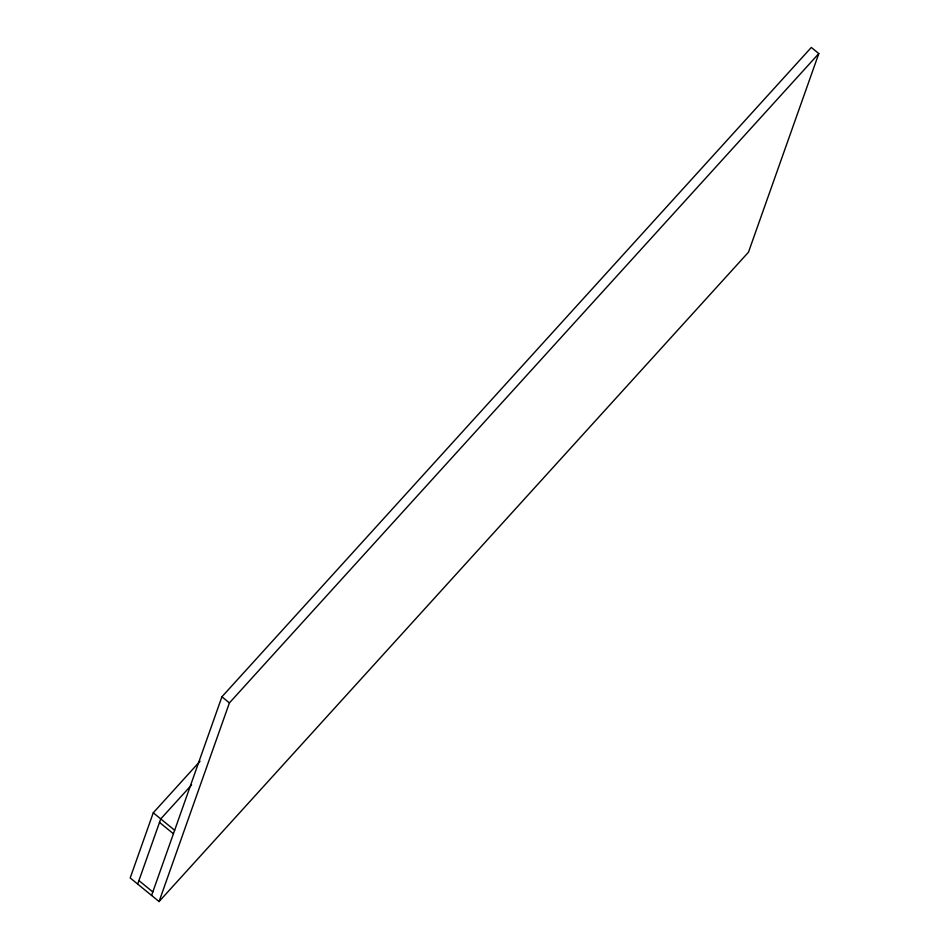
<?xml version="1.0" encoding="UTF-8"?>
<svg xmlns="http://www.w3.org/2000/svg" width="949" height="949" viewBox="0 0 949 949"><rect width="100%" height="100%" fill="white"/><g stroke="black" fill="none" stroke-linecap="round" stroke-linejoin="round"><path stroke-width="1.42" d="M200.049 761.24L153.263 812.795L130.191 877.955L159.064 901.55L748.464 252.22L818.809 53.571L811.324 47.45L221.924 696.78L151.579 895.429M137.676 884.065L160.749 818.916L191.615 784.906M159.064 901.55L229.409 702.901L818.809 53.571M221.924 696.78L229.409 702.901M153.263 812.795L174.652 830.28M159.515 822.392L173.418 833.756M138.91 880.589L152.813 891.953"/></g></svg>
